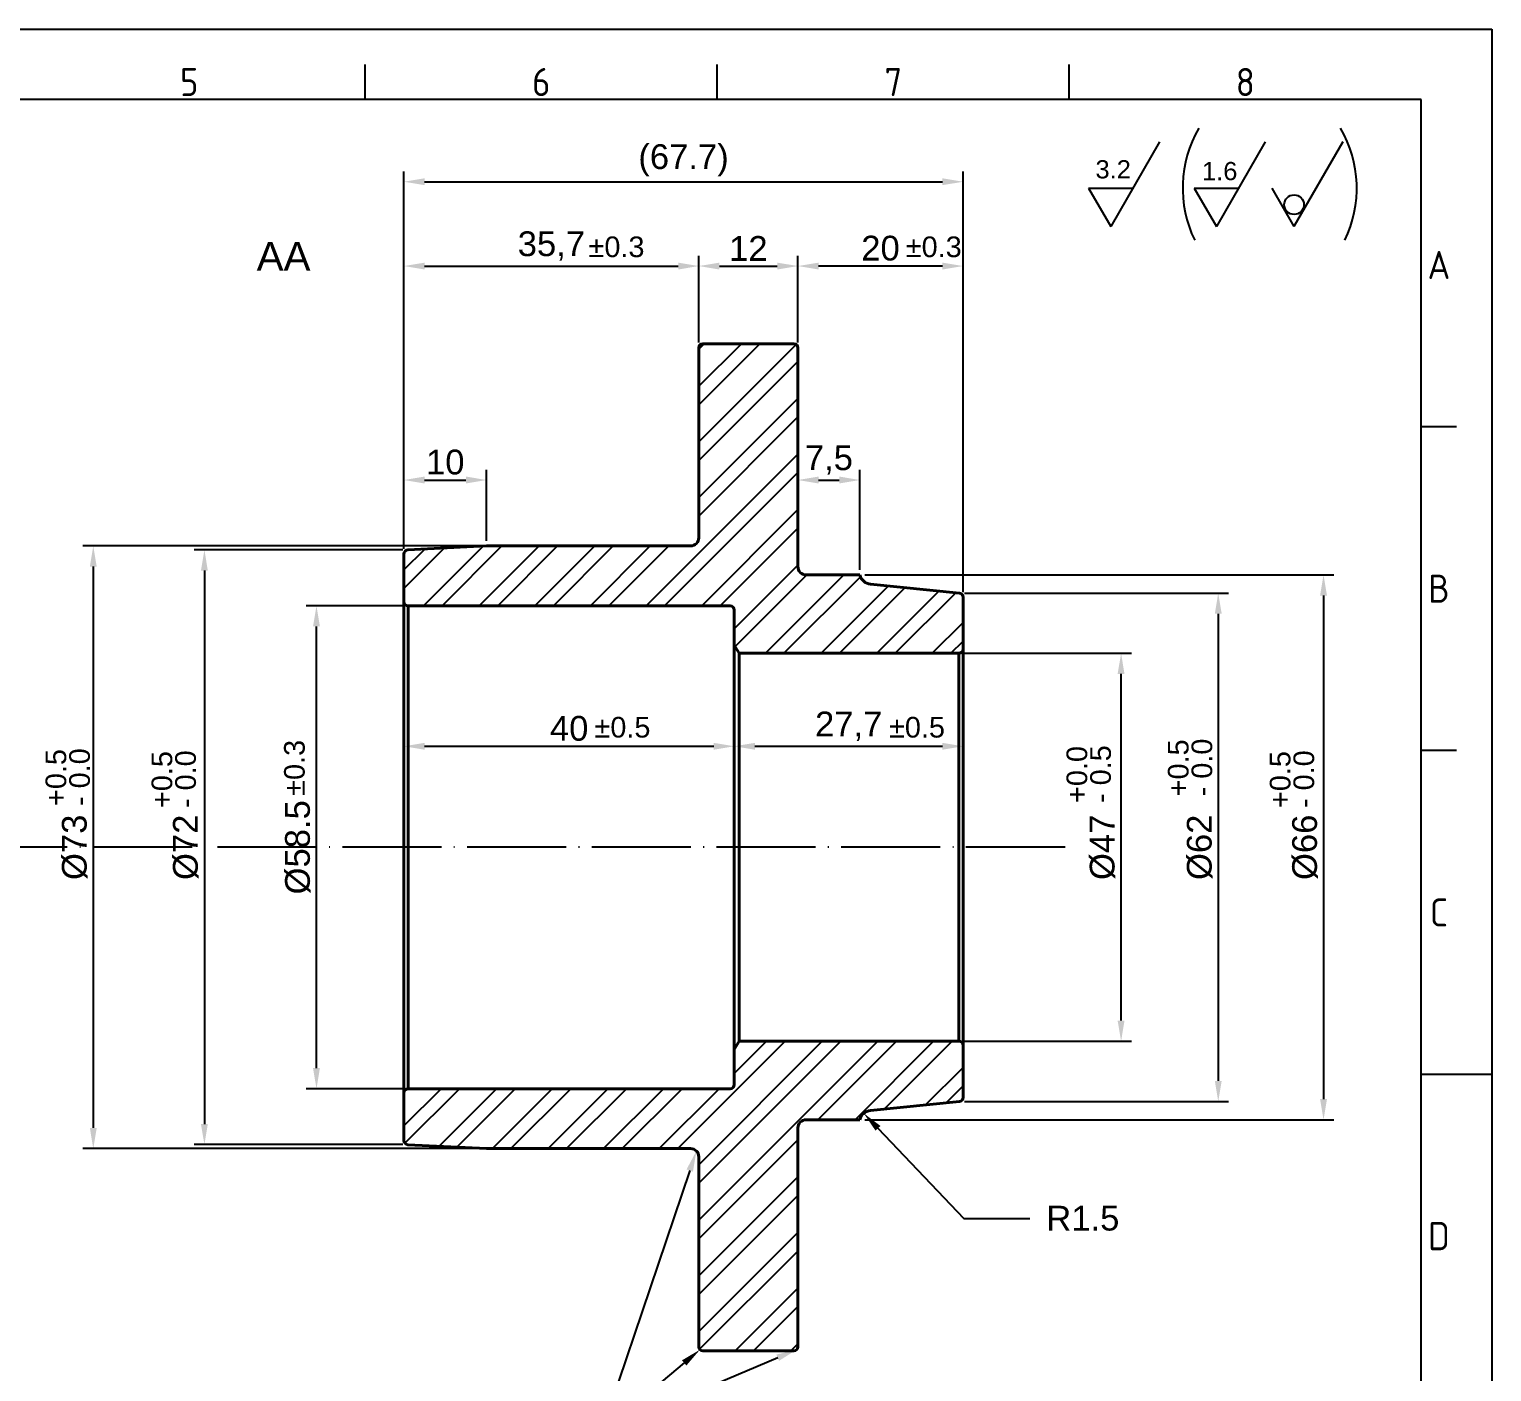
# Model space of a CAD drawing. Header units: millimetres. Extents: x 2471 to 2829, y 1129 to 1382.
# Drawn here: x 2651.7 to 2828.8, y 1219.2 to 1381.8 of the extents above; entities that cross this region are included whole.
import ezdxf
from ezdxf import colors
from ezdxf.entities.mleader import LeaderData, LeaderLine
from ezdxf.enums import TextEntityAlignment as Align
from ezdxf.math import Vec2, Vec3

# ---------------------------------------------------------------- set-up
doc = ezdxf.new("R2010")
doc.units = ezdxf.units.MM
doc.linetypes.add('ACAD_ISO04W100', pattern=[30, 24, -3, 0, -3])
doc.linetypes.add('ACAD_ISO05W100', pattern=[33, 24, -3, 0, -3, 0, -3])
for name, color, linetype, lineweight in [('AM_0', 7, 'Continuous', 40), ('AM_4', 1, 'ACAD_ISO04W100', 25), ('AM_5', 3, 'Continuous', 25), ('AM_BOR', 2, 'ACAD_ISO05W100', 35)]:
    doc.layers.add(name, color=color, linetype=linetype, lineweight=lineweight)
doc.styles.add('ACISOTS', font='isocp.shx', dxfattribs={"height": 1})
doc.styles.get("Standard").update_dxf_attribs({"font": 'arial.ttf'})
doc.dimstyles.new('ISO-25', dxfattribs={"dimtxt": 3, "dimasz": 2.5, "dimexe": 1.25, "dimexo": 0.625, "dimtad": 1, "dimtxsty": 'Standard', "dimcen": 2.5, "dimadec": 0, "dimazin": 0, "dimtfac": 1, "dimtmove": 0, "dimatfit": 3, "dimfxl": 1, "dimarcsym": 0})

# ---------------------------------------------------------------- blocks, each defined once
blk = doc.blocks.new('A3 ZTL')
for p, q in [((401.17, 280.82), (19.57, 280.82)), ((401.17, 9.78), (401.17, 280.82))]:
    blk.add_line(p, q)
at = {"layer": 'AM_BOR', "color": 135, "linetype": 'Continuous', "lineweight": 25}
for p, q in [((0, 290.61), (410.96, 290.61)), ((410.96, 290.61), (410.96, 0))]:
    blk.add_line(p, q, dxfattribs=at)
at = {"layer": 'AM_BOR', "color": 135, "lineweight": 25}
for p, q in [((254.4, 280.82), (254.4, 285.71)), ((303.33, 280.82), (303.33, 285.71)), ((352.25, 280.82), (352.25, 285.71)), ((406.07, 235.32), (401.17, 235.32)), ((406.07, 190.31), (401.17, 190.31)), ((401.17, 145.3), (410.96, 145.3))]:
    blk.add_line(p, q, dxfattribs=at)
at = {"layer": 'AM_BOR', "color": 135, "lineweight": 25, "style": 'ACISOTS'}
for s, p in [('5', (229.94, 283.27)), ('6', (278.86, 283.27)), ('7', (327.79, 283.27)), ('8', (376.71, 283.27)), ('A', (403.62, 257.83)), ('B', (403.62, 212.82)), ('C', (403.62, 167.81)), ('D', (403.62, 122.8))]:
    blk.add_text(s, height=3.91, dxfattribs=at).set_placement(p, align=Align.MIDDLE)
blk = doc.blocks.new('*D19')
at = {"layer": 'AM_5', "color": 0, "lineweight": -2, "transparency": 16777216}
for p, q in [((2732.78, 1343.88), (2732.78, 1354.41)), ((2735.28, 1353.16), (2742.28, 1353.16)), ((2744.78, 1343.88), (2744.78, 1354.41))]:
    blk.add_line(p, q, dxfattribs=at)
at = {"layer": 'AM_5', "color": 0, "transparency": 16777216}
for points in [[(2735.28, 1353.57), (2735.28, 1352.74), (2732.78, 1353.16)], [(2742.28, 1353.57), (2742.28, 1352.74), (2744.78, 1353.16)]]:
    blk.add_solid(points, dxfattribs=at)
at = {"layer": 'Defpoints', "color": 0, "transparency": 16777216}
for p in [(2744.78, 1353.16), (2732.78, 1343.25), (2744.78, 1343.25)]:
    blk.add_point(p, dxfattribs=at)
at = {"layer": 'AM_5', "color": 0, "transparency": 16777216, "insert": (2738.78, 1355.29), "char_height": 3, "attachment_point": 5}
blk.add_mtext('12', dxfattribs=at)
blk = doc.blocks.new('*D20')
at = {"layer": 'AM_5', "color": 0, "lineweight": -2, "transparency": 16777216}
for p, q in [((2744.78, 1327.86), (2744.78, 1328.49)), ((2752.28, 1316.38), (2752.28, 1328.49)), ((2747.28, 1327.24), (2749.78, 1327.24))]:
    blk.add_line(p, q, dxfattribs=at)
at = {"layer": 'AM_5', "color": 0, "transparency": 16777216}
for points in [[(2747.28, 1327.66), (2747.28, 1326.82), (2744.78, 1327.24)], [(2749.78, 1327.66), (2749.78, 1326.82), (2752.28, 1327.24)]]:
    blk.add_solid(points, dxfattribs=at)
at = {"layer": 'Defpoints', "color": 0, "transparency": 16777216}
for p in [(2744.78, 1327.24), (2752.28, 1327.24), (2752.28, 1315.75)]:
    blk.add_point(p, dxfattribs=at)
at = {"layer": 'AM_5', "color": 0, "transparency": 16777216, "insert": (2748.53, 1329.66), "char_height": 3, "attachment_point": 5}
blk.add_mtext('7,5', dxfattribs=at)
blk = doc.blocks.new('*D21')
at = {"layer": 'AM_5', "color": 0, "lineweight": -2, "transparency": 16777216}
for p, q in [((2744.78, 1343.88), (2744.78, 1354.41)), ((2762.28, 1353.16), (2747.28, 1353.16)), ((2764.78, 1313.67), (2764.78, 1354.41))]:
    blk.add_line(p, q, dxfattribs=at)
at = {"layer": 'AM_5', "color": 0, "transparency": 16777216}
for points in [[(2747.28, 1353.57), (2747.28, 1352.74), (2744.78, 1353.16)], [(2762.28, 1353.57), (2762.28, 1352.74), (2764.78, 1353.16)]]:
    blk.add_solid(points, dxfattribs=at)
at = {"layer": 'Defpoints', "color": 0, "transparency": 16777216}
for p in [(2744.78, 1353.16), (2744.78, 1343.25), (2764.78, 1313.05)]:
    blk.add_point(p, dxfattribs=at)
at = {"layer": 'AM_5', "color": 0, "transparency": 16777216, "insert": (2754.78, 1355.31), "char_height": 3, "attachment_point": 5}
blk.add_mtext('20', dxfattribs=at)
blk = doc.blocks.new('*D22')
at = {"layer": 'AM_5', "color": 0, "lineweight": -2, "transparency": 16777216}
for p, q in [((2697.08, 1318.9), (2697.08, 1328.49)), ((2707.08, 1319.88), (2707.08, 1328.49)), ((2699.58, 1327.24), (2704.58, 1327.24))]:
    blk.add_line(p, q, dxfattribs=at)
at = {"layer": 'AM_5', "color": 0, "transparency": 16777216}
for points in [[(2699.58, 1327.66), (2699.58, 1326.82), (2697.08, 1327.24)], [(2704.58, 1327.66), (2704.58, 1326.82), (2707.08, 1327.24)]]:
    blk.add_solid(points, dxfattribs=at)
at = {"layer": 'Defpoints', "color": 0, "transparency": 16777216}
for p in [(2707.08, 1327.24), (2707.08, 1319.25), (2697.08, 1318.28)]:
    blk.add_point(p, dxfattribs=at)
at = {"layer": 'AM_5', "color": 0, "transparency": 16777216, "insert": (2702.08, 1329.4), "char_height": 3, "attachment_point": 5}
blk.add_mtext('10', dxfattribs=at)
blk = doc.blocks.new('*D23')
at = {"layer": 'AM_5', "color": 0, "lineweight": -2, "transparency": 16777216}
for p, q in [((2697.08, 1319.53), (2697.08, 1354.41)), ((2699.58, 1353.16), (2730.28, 1353.16)), ((2732.78, 1343.88), (2732.78, 1354.41))]:
    blk.add_line(p, q, dxfattribs=at)
at = {"layer": 'AM_5', "color": 0, "transparency": 16777216}
for points in [[(2699.58, 1353.57), (2699.58, 1352.74), (2697.08, 1353.16)], [(2730.28, 1353.57), (2730.28, 1352.74), (2732.78, 1353.16)]]:
    blk.add_solid(points, dxfattribs=at)
at = {"layer": 'Defpoints', "color": 0, "transparency": 16777216}
for p in [(2732.78, 1353.16), (2732.78, 1343.25), (2697.08, 1318.9)]:
    blk.add_point(p, dxfattribs=at)
at = {"layer": 'AM_5', "color": 0, "transparency": 16777216, "insert": (2714.93, 1355.58), "char_height": 3, "attachment_point": 5}
blk.add_mtext('35,7', dxfattribs=at)
blk = doc.blocks.new('*D24')
at = {"layer": 'AM_5', "color": 0, "lineweight": -2, "transparency": 16777216}
for p, q in [((2697.08, 1295.61), (2697.08, 1296.24)), ((2737.08, 1295.61), (2737.08, 1296.24)), ((2699.58, 1294.99), (2734.58, 1294.99))]:
    blk.add_line(p, q, dxfattribs=at)
at = {"layer": 'AM_5', "color": 0, "transparency": 16777216}
for points in [[(2699.58, 1295.4), (2699.58, 1294.57), (2697.08, 1294.99)], [(2734.58, 1295.4), (2734.58, 1294.57), (2737.08, 1294.99)]]:
    blk.add_solid(points, dxfattribs=at)
at = {"layer": 'Defpoints', "color": 0, "transparency": 16777216}
for p in [(2697.08, 1294.99), (2737.08, 1294.99), (2737.08, 1294.99)]:
    blk.add_point(p, dxfattribs=at)
at = {"layer": 'AM_5', "color": 0, "transparency": 16777216, "insert": (2717.08, 1297.14), "char_height": 3, "attachment_point": 5}
blk.add_mtext('40', dxfattribs=at)
blk = doc.blocks.new('*D25')
at = {"layer": 'AM_5', "color": 0, "lineweight": -2, "transparency": 16777216}
for p, q in [((2737.08, 1295.61), (2737.08, 1296.24)), ((2764.78, 1295.61), (2764.78, 1296.24)), ((2739.58, 1294.99), (2762.28, 1294.99))]:
    blk.add_line(p, q, dxfattribs=at)
at = {"layer": 'AM_5', "color": 0, "transparency": 16777216}
for points in [[(2739.58, 1295.4), (2739.58, 1294.57), (2737.08, 1294.99)], [(2762.28, 1295.4), (2762.28, 1294.57), (2764.78, 1294.99)]]:
    blk.add_solid(points, dxfattribs=at)
at = {"layer": 'Defpoints', "color": 0, "transparency": 16777216}
for p in [(2737.08, 1294.99), (2764.78, 1294.99), (2764.78, 1294.99)]:
    blk.add_point(p, dxfattribs=at)
at = {"layer": 'AM_5', "color": 0, "transparency": 16777216, "insert": (2750.93, 1297.41), "char_height": 3, "attachment_point": 5}
blk.add_mtext('27,7', dxfattribs=at)
blk = doc.blocks.new('*D27')
at = {"layer": 'AM_5', "color": 0, "lineweight": -2, "transparency": 16777216}
for p, q in [((2696.95, 1312), (2685.24, 1312)), ((2686.49, 1256), (2686.49, 1309.5)), ((2696.95, 1253.5), (2685.24, 1253.5))]:
    blk.add_line(p, q, dxfattribs=at)
at = {"layer": 'AM_5', "color": 0, "transparency": 16777216}
for points in [[(2686.07, 1309.5), (2686.9, 1309.5), (2686.49, 1312)], [(2686.07, 1256), (2686.9, 1256), (2686.49, 1253.5)]]:
    blk.add_solid(points, dxfattribs=at)
at = {"layer": 'Defpoints', "color": 0, "transparency": 16777216}
for p in [(2686.49, 1312), (2697.58, 1312), (2697.58, 1253.5)]:
    blk.add_point(p, dxfattribs=at)
at = {"layer": 'AM_5', "color": 0, "transparency": 16777216, "insert": (2684.24, 1282.75), "char_height": 3, "attachment_point": 5, "rotation": 90}
blk.add_mtext('%%C58.5', dxfattribs=at)
blk = doc.blocks.new('*D28')
at = {"layer": 'AM_5', "color": 0, "lineweight": -2, "transparency": 16777216}
for p, q in [((2696.93, 1318.78), (2671.67, 1318.78)), ((2672.92, 1316.28), (2672.92, 1249.23)), ((2696.93, 1246.73), (2671.67, 1246.73))]:
    blk.add_line(p, q, dxfattribs=at)
at = {"layer": 'AM_5', "color": 0, "transparency": 16777216}
for points in [[(2672.5, 1316.28), (2673.33, 1316.28), (2672.92, 1318.78)], [(2672.5, 1249.23), (2673.33, 1249.23), (2672.92, 1246.73)]]:
    blk.add_solid(points, dxfattribs=at)
at = {"layer": 'Defpoints', "color": 0, "transparency": 16777216}
for p in [(2697.55, 1318.78), (2672.92, 1246.73), (2697.55, 1246.73)]:
    blk.add_point(p, dxfattribs=at)
at = {"layer": 'AM_5', "color": 0, "transparency": 16777216, "insert": (2670.67, 1282.75), "char_height": 3, "attachment_point": 5, "rotation": 90}
blk.add_mtext('%%C72', dxfattribs=at)
blk = doc.blocks.new('*D29')
at = {"layer": 'AM_5', "color": 0, "lineweight": -2, "transparency": 16777216}
for p, q in [((2706.45, 1319.25), (2658.21, 1319.25)), ((2659.46, 1316.75), (2659.46, 1248.75)), ((2706.45, 1246.25), (2658.21, 1246.25))]:
    blk.add_line(p, q, dxfattribs=at)
at = {"layer": 'AM_5', "color": 0, "transparency": 16777216}
for points in [[(2659.05, 1316.75), (2659.88, 1316.75), (2659.46, 1319.25)], [(2659.05, 1248.75), (2659.88, 1248.75), (2659.46, 1246.25)]]:
    blk.add_solid(points, dxfattribs=at)
at = {"layer": 'Defpoints', "color": 0, "transparency": 16777216}
for p in [(2707.08, 1319.25), (2659.46, 1246.25), (2707.08, 1246.25)]:
    blk.add_point(p, dxfattribs=at)
at = {"layer": 'AM_5', "color": 0, "transparency": 16777216, "insert": (2657.22, 1282.75), "char_height": 3, "attachment_point": 5, "rotation": 90}
blk.add_mtext('%%C73', dxfattribs=at)
blk = doc.blocks.new('*D30')
at = {"layer": 'AM_5', "color": 0, "lineweight": -2, "transparency": 16777216}
for p, q in [((2752.9, 1315.75), (2809.67, 1315.75)), ((2808.42, 1313.25), (2808.42, 1252.25)), ((2752.9, 1249.75), (2809.67, 1249.75))]:
    blk.add_line(p, q, dxfattribs=at)
at = {"layer": 'AM_5', "color": 0, "transparency": 16777216}
for points in [[(2808, 1313.25), (2808.84, 1313.25), (2808.42, 1315.75)], [(2808, 1252.25), (2808.84, 1252.25), (2808.42, 1249.75)]]:
    blk.add_solid(points, dxfattribs=at)
at = {"layer": 'Defpoints', "color": 0, "transparency": 16777216}
for p in [(2752.28, 1315.75), (2752.28, 1249.75), (2808.42, 1249.75)]:
    blk.add_point(p, dxfattribs=at)
at = {"layer": 'AM_5', "color": 0, "transparency": 16777216, "insert": (2806.18, 1282.75), "char_height": 3, "attachment_point": 5, "rotation": 90}
blk.add_mtext('%%C66', dxfattribs=at)
blk = doc.blocks.new('*D31')
at = {"layer": 'AM_5', "color": 0, "lineweight": -2, "transparency": 16777216}
for p, q in [((2764.9, 1306.25), (2785.16, 1306.25)), ((2783.91, 1261.75), (2783.91, 1303.75)), ((2764.9, 1259.25), (2785.16, 1259.25))]:
    blk.add_line(p, q, dxfattribs=at)
at = {"layer": 'AM_5', "color": 0, "transparency": 16777216}
for points in [[(2783.49, 1303.75), (2784.32, 1303.75), (2783.91, 1306.25)], [(2783.49, 1261.75), (2784.32, 1261.75), (2783.91, 1259.25)]]:
    blk.add_solid(points, dxfattribs=at)
at = {"layer": 'Defpoints', "color": 0, "transparency": 16777216}
for p in [(2764.28, 1306.25), (2783.91, 1306.25), (2764.28, 1259.25)]:
    blk.add_point(p, dxfattribs=at)
at = {"layer": 'AM_5', "color": 0, "transparency": 16777216, "insert": (2781.67, 1282.75), "char_height": 3, "attachment_point": 5, "rotation": 90}
blk.add_mtext('%%C47', dxfattribs=at)
blk = doc.blocks.new('*D32')
at = {"layer": 'AM_5', "color": 0, "lineweight": -2, "transparency": 16777216}
for p, q in [((2764.95, 1313.55), (2796.92, 1313.55)), ((2795.67, 1311.05), (2795.67, 1254.46)), ((2764.95, 1251.96), (2796.92, 1251.96))]:
    blk.add_line(p, q, dxfattribs=at)
at = {"layer": 'AM_5', "color": 0, "transparency": 16777216}
for points in [[(2795.26, 1311.05), (2796.09, 1311.05), (2795.67, 1313.55)], [(2795.26, 1254.46), (2796.09, 1254.46), (2795.67, 1251.96)]]:
    blk.add_solid(points, dxfattribs=at)
at = {"layer": 'Defpoints', "color": 0, "transparency": 16777216}
for p in [(2764.33, 1313.55), (2764.33, 1251.96), (2795.67, 1251.96)]:
    blk.add_point(p, dxfattribs=at)
at = {"layer": 'AM_5', "color": 0, "transparency": 16777216, "insert": (2793.43, 1282.75), "char_height": 3, "attachment_point": 5, "rotation": 90}
blk.add_mtext('%%C62', dxfattribs=at)
blk = doc.blocks.new('*D33')
at = {"layer": 'AM_5', "color": 0, "lineweight": -2, "transparency": 16777216}
for p, q in [((2697.08, 1353.78), (2697.08, 1364.62)), ((2764.78, 1353.78), (2764.78, 1364.62)), ((2699.58, 1363.37), (2762.28, 1363.37))]:
    blk.add_line(p, q, dxfattribs=at)
at = {"layer": 'AM_5', "color": 0, "transparency": 16777216}
for points in [[(2699.58, 1363.79), (2699.58, 1362.96), (2697.08, 1363.37)], [(2762.28, 1363.79), (2762.28, 1362.96), (2764.78, 1363.37)]]:
    blk.add_solid(points, dxfattribs=at)
at = {"layer": 'Defpoints', "color": 0, "transparency": 16777216}
for p in [(2764.78, 1363.37), (2697.08, 1353.16), (2764.78, 1353.16)]:
    blk.add_point(p, dxfattribs=at)
at = {"layer": 'AM_5', "color": 0, "transparency": 16777216, "insert": (2730.93, 1365.96), "char_height": 3, "attachment_point": 5}
blk.add_mtext('(67.7)', dxfattribs=at)

msp = doc.modelspace()

# ---------------------------------------------------------------- hatches: boundary and pattern name
at = {"layer": 'AM_5'}
h = msp.add_hatch(dxfattribs=at)
h.set_pattern_fill('ANSI32', color=1, scale=0.5)
h.paths.add_polyline_path([(2744.776, 1248.752, -0.4142136), (2745.776, 1249.752), (2752.276, 1249.752, -0.316871), (2753.583, 1250.882), (2764.326, 1251.957, 0.3853136), (2764.776, 1252.454), (2764.776, 1258.752, 0.4142136), (2764.276, 1259.252), (2737.653, 1259.252), (2737.076, 1258.252), (2737.076, 1254.002, -0.4142136), (2736.576, 1253.502), (2697.576, 1253.502, 0.4142136), (2697.076, 1253.002), (2697.076, 1247.227, 0.3996556), (2697.551, 1246.728), (2707.076, 1246.252), (2731.776, 1246.252, -0.4142136), (2732.776, 1245.252), (2732.776, 1222.252, 0.4142136), (2733.276, 1221.752), (2744.276, 1221.752, 0.4142136), (2744.776, 1222.252)])
h.paths.add_polyline_path([(2744.776, 1343.252, 0.4142136), (2744.276, 1343.752), (2733.276, 1343.752, 0.4142136), (2732.776, 1343.252), (2732.776, 1320.252, -0.4142136), (2731.776, 1319.252), (2707.076, 1319.252), (2697.551, 1318.775, 0.3996556), (2697.076, 1318.276), (2697.076, 1312.502, 0.4142136), (2697.576, 1312.002), (2736.576, 1312.002, -0.4142136), (2737.076, 1311.502), (2737.076, 1307.252), (2737.653, 1306.252), (2764.276, 1306.252, 0.4142136), (2764.776, 1306.752), (2764.776, 1313.049, 0.3853136), (2764.326, 1313.547), (2753.583, 1314.621, -0.316871), (2752.276, 1315.752), (2745.776, 1315.752, -0.4142136), (2744.776, 1316.752)])

# ---------------------------------------------------------------- linework, layer by layer
at = {"layer": 'AM_0'}
for p, q in [((2732.776, 1320.252), (2732.776, 1343.252)), ((2744.276, 1343.752), (2733.276, 1343.752)), ((2744.776, 1343.252), (2744.776, 1316.752)), ((2707.076, 1319.252), (2697.551, 1318.775)), ((2731.776, 1319.252), (2707.076, 1319.252)), ((2697.076, 1247.227), (2697.076, 1318.276)), ((2752.276, 1315.752), (2745.776, 1315.752)), ((2764.326, 1313.547), (2753.583, 1314.621)), ((2764.776, 1313.049), (2764.776, 1252.454)), ((2736.576, 1312.002), (2697.576, 1312.002)), ((2697.576, 1253.506), (2697.576, 1311.998)), ((2737.076, 1254.002), (2737.076, 1311.502)), ((2737.653, 1306.252), (2737.076, 1307.252)), ((2737.653, 1259.252), (2737.653, 1306.252)), ((2764.276, 1306.252), (2737.653, 1306.252)), ((2764.276, 1259.256), (2764.276, 1306.248)), ((2737.076, 1258.252), (2737.653, 1259.252)), ((2737.653, 1259.252), (2764.276, 1259.252)), ((2697.576, 1253.502), (2736.576, 1253.502)), ((2753.583, 1250.882), (2764.326, 1251.957)), ((2744.776, 1248.752), (2744.776, 1222.252)), ((2745.776, 1249.752), (2752.276, 1249.752)), ((2697.551, 1246.728), (2707.076, 1246.252)), ((2707.076, 1246.252), (2731.776, 1246.252)), ((2732.776, 1222.252), (2732.776, 1245.252)), ((2733.276, 1221.752), (2744.276, 1221.752))]:
    msp.add_line(p, q, dxfattribs=at)
for centre, radius, start, end in [((2733.276, 1343.252), 0.5, 90, 180), ((2744.276, 1343.252), 0.5, 0, 90), ((2731.776, 1320.252), 1, 270, 0), ((2697.576, 1318.276), 0.5, 92.86241, 180), ((2745.776, 1316.752), 1, 180, 270), ((2753.732, 1316.113), 1.5, 193.96182, 264.28941), ((2697.576, 1312.502), 0.5, 180, 270), ((2764.276, 1313.049), 0.5, 0, 84.28941), ((2736.576, 1311.502), 0.5, 0, 90), ((2764.276, 1306.752), 0.5, 270, 0), ((2764.276, 1258.752), 0.5, 0, 90), ((2736.576, 1254.002), 0.5, 270, 0), ((2697.576, 1253.002), 0.5, 90, 180), ((2764.276, 1252.454), 0.5, 275.71059, 0), ((2753.732, 1249.39), 1.5, 95.71059, 166.03818), ((2745.776, 1248.752), 1, 90, 180), ((2697.576, 1247.227), 0.5, 180, 267.13759), ((2731.776, 1245.252), 1, 0, 90), ((2733.276, 1222.252), 0.5, 180, 270), ((2744.276, 1222.252), 0.5, 270, 0)]:
    msp.add_arc(centre, radius, start, end, dxfattribs=at)
at = {"layer": 'AM_4', "ltscale": 0.5}
msp.add_line((2777.118, 1282.752), (2512.2, 1282.752), dxfattribs=at)
at = {"layer": 'AM_5'}
for p, q in [((2788.563, 1368.186), (2782.661, 1357.964)), ((2801.344, 1368.186), (2795.442, 1357.964)), ((2810.742, 1368.186), (2804.84, 1357.964)), ((2779.979, 1362.61), (2785.344, 1362.61)), ((2779.979, 1362.61), (2782.661, 1357.964)), ((2792.76, 1362.61), (2798.125, 1362.61)), ((2792.76, 1362.61), (2795.442, 1357.964)), ((2802.158, 1362.61), (2804.84, 1357.964))]:
    msp.add_line(p, q, dxfattribs=at)
msp.add_circle((2804.851, 1360.597), 1.19, dxfattribs=at)
for centre, start, end in [((2805.811, 1362.6), 149.81687, 205.95777), ((2798.001, 1362.6), 334.04223, 30.18313)]:
    msp.add_arc(centre, 14.447, start, end, dxfattribs=at)

# ---------------------------------------------------------------- block references
at = {"linetype": 'ByBlock', "lineweight": 0, "xscale": 0.8712000000000002, "yscale": 0.8712000000000002, "zscale": 0.8712000000000002}
msp.add_blockref('A3 ZTL', (2470.76, 1128.669), dxfattribs=at)

# ---------------------------------------------------------------- texts
at = {"layer": 'AM_5', "attachment_point": 1}
for s, width, insert, char_height in [('3.2', 18.23779, (2780.807, 1365.984), 2.208), ('1.6', 18.23779, (2793.704, 1365.77), 2.208), ('%%P0.3', 17.24031, (2719.43, 1356.74), 2.5), ('%%P0.3', 17.24031, (2757.841, 1356.74), 2.5), ('AA', 12.46166, (2679.245, 1356.092), 3.5), ('%%P0.5', 17.24031, (2720.151, 1298.544), 2.5), ('%%P0.5', 17.24031, (2755.813, 1298.544), 2.5)]:
    msp.add_mtext_dynamic_manual_height_columns(s, width=width, gutter_width=12.5, heights=[0], dxfattribs=dict(at, insert=insert, char_height=char_height))
at = {"layer": 'AM_5', "char_height": 2.5, "attachment_point": 1, "rotation": 90}
for s, insert in [('+0.5', (2653.684, 1287.757)), ('- 0.0', (2656.552, 1287.757)), ('%%P0.3', (2682.561, 1288.989)), ('+0.0', (2777.303, 1288.124)), ('- 0.5', (2780.171, 1288.124)), ('+0.5', (2789.575, 1288.927)), ('- 0.0', (2792.442, 1288.927)), ('+0.5', (2666.518, 1287.51)), ('- 0.0', (2669.386, 1287.51)), ('+0.5', (2801.912, 1287.51)), ('- 0.0', (2804.78, 1287.51))]:
    msp.add_mtext_dynamic_manual_height_columns(s, width=17.24031, gutter_width=12.5, heights=[0], dxfattribs=dict(at, insert=insert))

# ---------------------------------------------------------------- dimensions: what is measured, and where the dimension line sits
at = {"layer": 'AM_5'}
dim = msp.add_linear_dim(base=(2764.776, 1363.373), p1=(2697.076, 1353.157), p2=(2764.776, 1353.157), text='(67.7)', dimstyle='ISO-25', dxfattribs=at)
dim.commit()
dim.dimension.update_dxf_attribs({"geometry": '*D33', "text_midpoint": (2730.926, 1365.965)})
for base, p1, p2, picture, middle in [((2732.776, 1353.157), (2697.076, 1318.901), (2732.776, 1343.252), '*D23', (2714.926, 1355.585)), ((2744.776, 1353.157), (2732.776, 1343.252), (2744.776, 1343.252), '*D19', (2738.776, 1355.288)), ((2744.776, 1353.157), (2764.776, 1313.049), (2744.776, 1343.252), '*D21', (2754.776, 1355.314)), ((2752.276, 1327.239), (2744.776, 1327.239), (2752.276, 1315.752), '*D20', (2748.526, 1329.661)), ((2707.076, 1327.239), (2697.076, 1318.276), (2707.076, 1319.252), '*D22', (2702.076, 1329.396)), ((2737.076, 1294.985), (2697.076, 1294.985), (2737.076, 1294.985), '*D24', (2717.076, 1297.142)), ((2764.776, 1294.985), (2737.076, 1294.985), (2764.776, 1294.985), '*D25', (2750.926, 1297.413))]:
    dim = msp.add_linear_dim(base=base, p1=p1, p2=p2, dimstyle='ISO-25', dxfattribs=at)
    dim.commit()
    dim.dimension.update_dxf_attribs({"geometry": picture, "text_midpoint": middle})
for base, p1, p2, text, picture, middle in [((2659.462, 1246.252), (2707.076, 1319.252), (2707.076, 1246.252), '%%C73', '*D29', (2657.222, 1282.752)), ((2672.915, 1246.728), (2697.551, 1318.775), (2697.551, 1246.728), '%%C72', '*D28', (2670.675, 1282.752)), ((2808.42, 1249.752), (2752.276, 1315.752), (2752.276, 1249.752), '%%C66', '*D30', (2806.18, 1282.752)), ((2795.672, 1251.957), (2764.326, 1313.547), (2764.326, 1251.957), '%%C62', '*D32', (2793.432, 1282.752)), ((2686.485, 1311.998), (2697.576, 1253.502), (2697.576, 1311.998), '%%C58.5', '*D27', (2684.244, 1282.75)), ((2783.906, 1306.248), (2764.276, 1259.252), (2764.276, 1306.248), '%%C47', '*D31', (2781.665, 1282.75))]:
    dim = msp.add_linear_dim(base=base, p1=p1, p2=p2, angle=90, text=text, dimstyle='ISO-25', dxfattribs=at)
    dim.commit()
    dim.dimension.update_dxf_attribs({"geometry": picture, "text_midpoint": middle})

# ---------------------------------------------------------------- leaders
ml = msp.add_multileader_mtext('Standard', dxfattribs=at)
ml.set_content('R1.5', color=256)
ml.set_leader_properties()
ml.build(insert=Vec2(0, 0))
ml.multileader.update_dxf_attribs({"arrow_head_size": 2.5})
ctx = ml.context
ctx.base_point, ctx.char_height, ctx.arrow_head_size, ctx.plane_origin = Vec3(2772.851, 1237.801), 3, 2.5, Vec3(2752.75, 1250.524)
notes = []
notes.append((ctx, [(0, (1, 1, 0), (2764.851, 1237.801), (1, 0), 8, [(0, [(2752.75, 1250.524)], 0, [])])]))
ctx.mtext.insert, ctx.mtext.flow_direction = Vec3(2774.851, 1239.327), 5
ml = msp.add_multileader_mtext('Standard', dxfattribs=at)
ml.set_content('', color=256)
ml.set_leader_properties()
ml.build(insert=Vec2(0, 0))
ml.multileader.update_dxf_attribs({"arrow_head_size": 2.5})
ctx = ml.context
ctx.base_point, ctx.char_height, ctx.arrow_head_size, ctx.plane_origin = Vec3(2708.941, 1211.845), 3, 2.5, Vec3(2732.483, 1245.959)
ctx.text_align_type = 2
notes.append((ctx, [(0, (1, 1, 0), (2720.941, 1211.845), (-1, 0), 8, [(0, [(2732.483, 1245.959)], 0, [])])]))
ctx.mtext.insert, ctx.mtext.alignment, ctx.mtext.flow_direction = Vec3(2710.941, 1213.345), 3, 5
ml = msp.add_multileader_mtext('Standard', dxfattribs=at)
ml.set_content('R0.5', color=256)
ml.set_leader_properties()
ml.build(insert=Vec2(0, 0))
ml.multileader.update_dxf_attribs({"arrow_head_size": 2.5})
ctx = ml.context
ctx.base_point, ctx.char_height, ctx.arrow_head_size, ctx.plane_origin = Vec3(2700.586, 1211.845), 3, 2.5, Vec3(2732.923, 1221.898)
ctx.text_align_type = 2
notes.append((ctx, [(0, (1, 1, 0), (2720.941, 1211.845), (-1, 0), 8, [(0, [(2732.923, 1221.898)], 0, [])])]))
ctx.mtext.insert, ctx.mtext.alignment, ctx.mtext.flow_direction = Vec3(2710.941, 1213.37), 3, 5
ml = msp.add_multileader_mtext('Standard', dxfattribs=at)
ml.set_content('', color=256)
ml.set_leader_properties()
ml.build(insert=Vec2(0, 0))
ml.multileader.update_dxf_attribs({"arrow_head_size": 2.5})
ctx = ml.context
ctx.base_point, ctx.char_height, ctx.arrow_head_size, ctx.plane_origin = Vec3(2708.941, 1211.845), 3, 2.5, Vec3(2744.63, 1221.898)
ctx.text_align_type = 2
notes.append((ctx, [(0, (1, 1, 0), (2720.941, 1211.845), (-1, 0), 8, [(0, [(2744.63, 1221.898)], 0, [])])]))
ctx.mtext.insert, ctx.mtext.alignment, ctx.mtext.flow_direction = Vec3(2710.941, 1213.345), 3, 5
for ctx, leaders in notes:
    for number, flags, end, landing, length, lines in leaders:
        leader = LeaderData()
        leader.index, (leader.has_last_leader_line, leader.has_dogleg_vector, leader.attachment_direction) = number, flags
        leader.last_leader_point, leader.dogleg_vector, leader.dogleg_length = Vec3(end), Vec3(landing), length
        for number, points, colour, breaks in lines:
            line = LeaderLine()
            line.index, line.vertices, line.color, line.breaks = number, Vec3.list(points), colors.encode_raw_color(colour), breaks
            leader.lines.append(line)
        ctx.leaders.append(leader)

doc.saveas('drawing.dxf')
